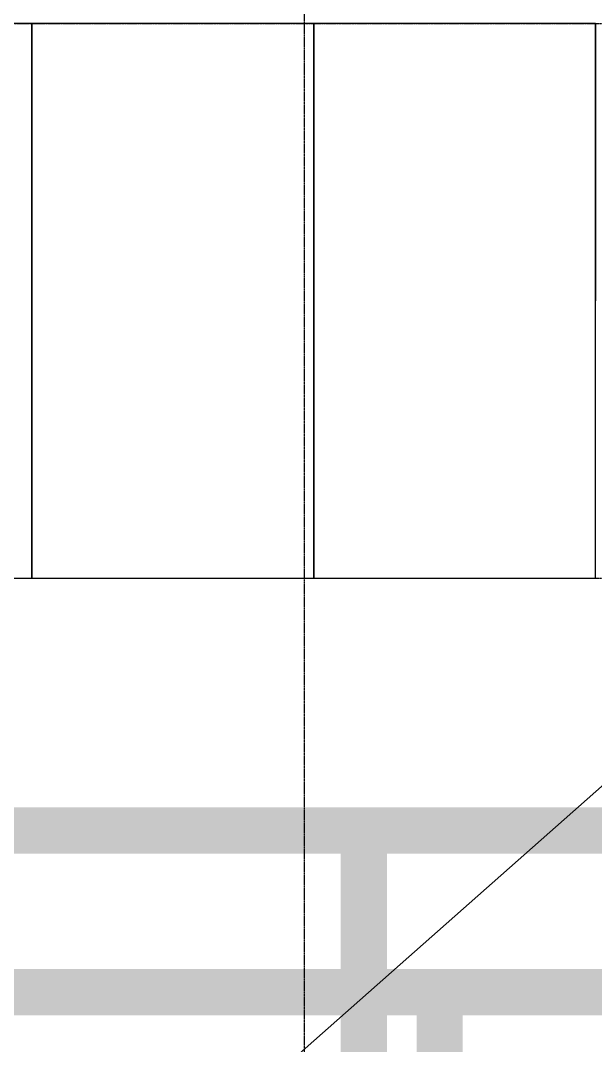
# Model space of a CAD drawing. Extents: x 225000 to 2157367, y 208400 to 840900.
# Drawn here: x 501911 to 503156, y 414391 to 416609 of the extents above; entities that cross this region are included whole.
import ezdxf

# ---------------------------------------------------------------- set-up
doc = ezdxf.new("R2010")
doc.units = 0
doc.header["$LTSCALE"] = 10
doc.linetypes.add('XFDC20$0$HIDDEN2', pattern=[0.1875, 0.125, -0.0625])
for name, color, linetype in [('XFDC20$0$A-C-2800 (PH2)', 195, 'XFDC20$0$HIDDEN2'), ('XFM2P20L-DC$0$M-PIPE-CHWR13', 94, 'Continuous'), ('XFM2P20L-DC$0$M-PIPE-CHWS5', 144, 'Continuous'), ('XFM2Q20-DC$0$RACK-DC1-600X1200', 6, 'Continuous')]:
    doc.layers.add(name, color=color, linetype=linetype)

# ---------------------------------------------------------------- blocks, each defined once
blk = doc.blocks.new('Data Center Layout_L20')
blk.add_line((511825.59, 222602.31), (498925.59, 211202.31))
blk = doc.blocks.new('XFDC20')
at = {"layer": 'XFDC20$0$A-C-2800 (PH2)', "ltscale": 0.3}
for p, q in [((502525.6, 211277.3), (502525.6, 222602.3)), ((498925.6, 216602.3), (511825.6, 216602.3)), ((498925.6, 215402.3), (511825.6, 215402.3))]:
    blk.add_line(p, q, dxfattribs=at)
blk = doc.blocks.new('XFM2Q20-DC')
at = {"layer": 'XFM2Q20-DC$0$RACK-DC1-600X1200'}
for p, q in [((501935.6, 215402.3), (501935.6, 216602.3)), ((501935.6, 216602.3), (501935.6, 216002.3)), ((502545.6, 215402.3), (502545.6, 216602.3)), ((502545.6, 216602.3), (502545.6, 216002.3)), ((503155.6, 215402.3), (503155.6, 216602.3)), ((503155.6, 216602.3), (503155.6, 216002.3)), ((501325.6, 215402.3), (501935.6, 215402.3)), ((501935.6, 215402.3), (502545.6, 215402.3)), ((502545.6, 215402.3), (503155.6, 215402.3))]:
    blk.add_line(p, q, dxfattribs=at)
for points in [[(501935.6, 216602.3), (501325.6, 216602.3), (501325.6, 215402.3), (501935.6, 215402.3)], [(502545.6, 216602.3), (501935.6, 216602.3), (501935.6, 215402.3), (502545.6, 215402.3)], [(503155.6, 216602.3), (502545.6, 216602.3), (502545.6, 215402.3), (503155.6, 215402.3)]]:
    blk.add_lwpolyline(points, close=True, dxfattribs=at)
blk = doc.blocks.new('XFM2P20L-DC')
at = {"layer": 'XFM2P20L-DC$0$M-PIPE-CHWR13', "const_width": 100}
for points in [[(499810.2, 214856.3), (507778.6, 214856.3)], [(502654.2, 213768.7), (502654.2, 214856.3)]]:
    blk.add_lwpolyline(points, dxfattribs=at)
at = {"layer": 'XFM2P20L-DC$0$M-PIPE-CHWS5', "const_width": 100}
for points in [[(500160.2, 214506.3), (507791.4, 214506.3)], [(502818.2, 213768.5), (502818.2, 214506.3)]]:
    blk.add_lwpolyline(points, dxfattribs=at)

msp = doc.modelspace()

# ---------------------------------------------------------------- block references
for name in ['XFM2P20L-DC', 'Data Center Layout_L20', 'XFDC20', 'XFM2Q20-DC']:
    msp.add_blockref(name, (0, 200000))

doc.saveas('drawing.dxf')
